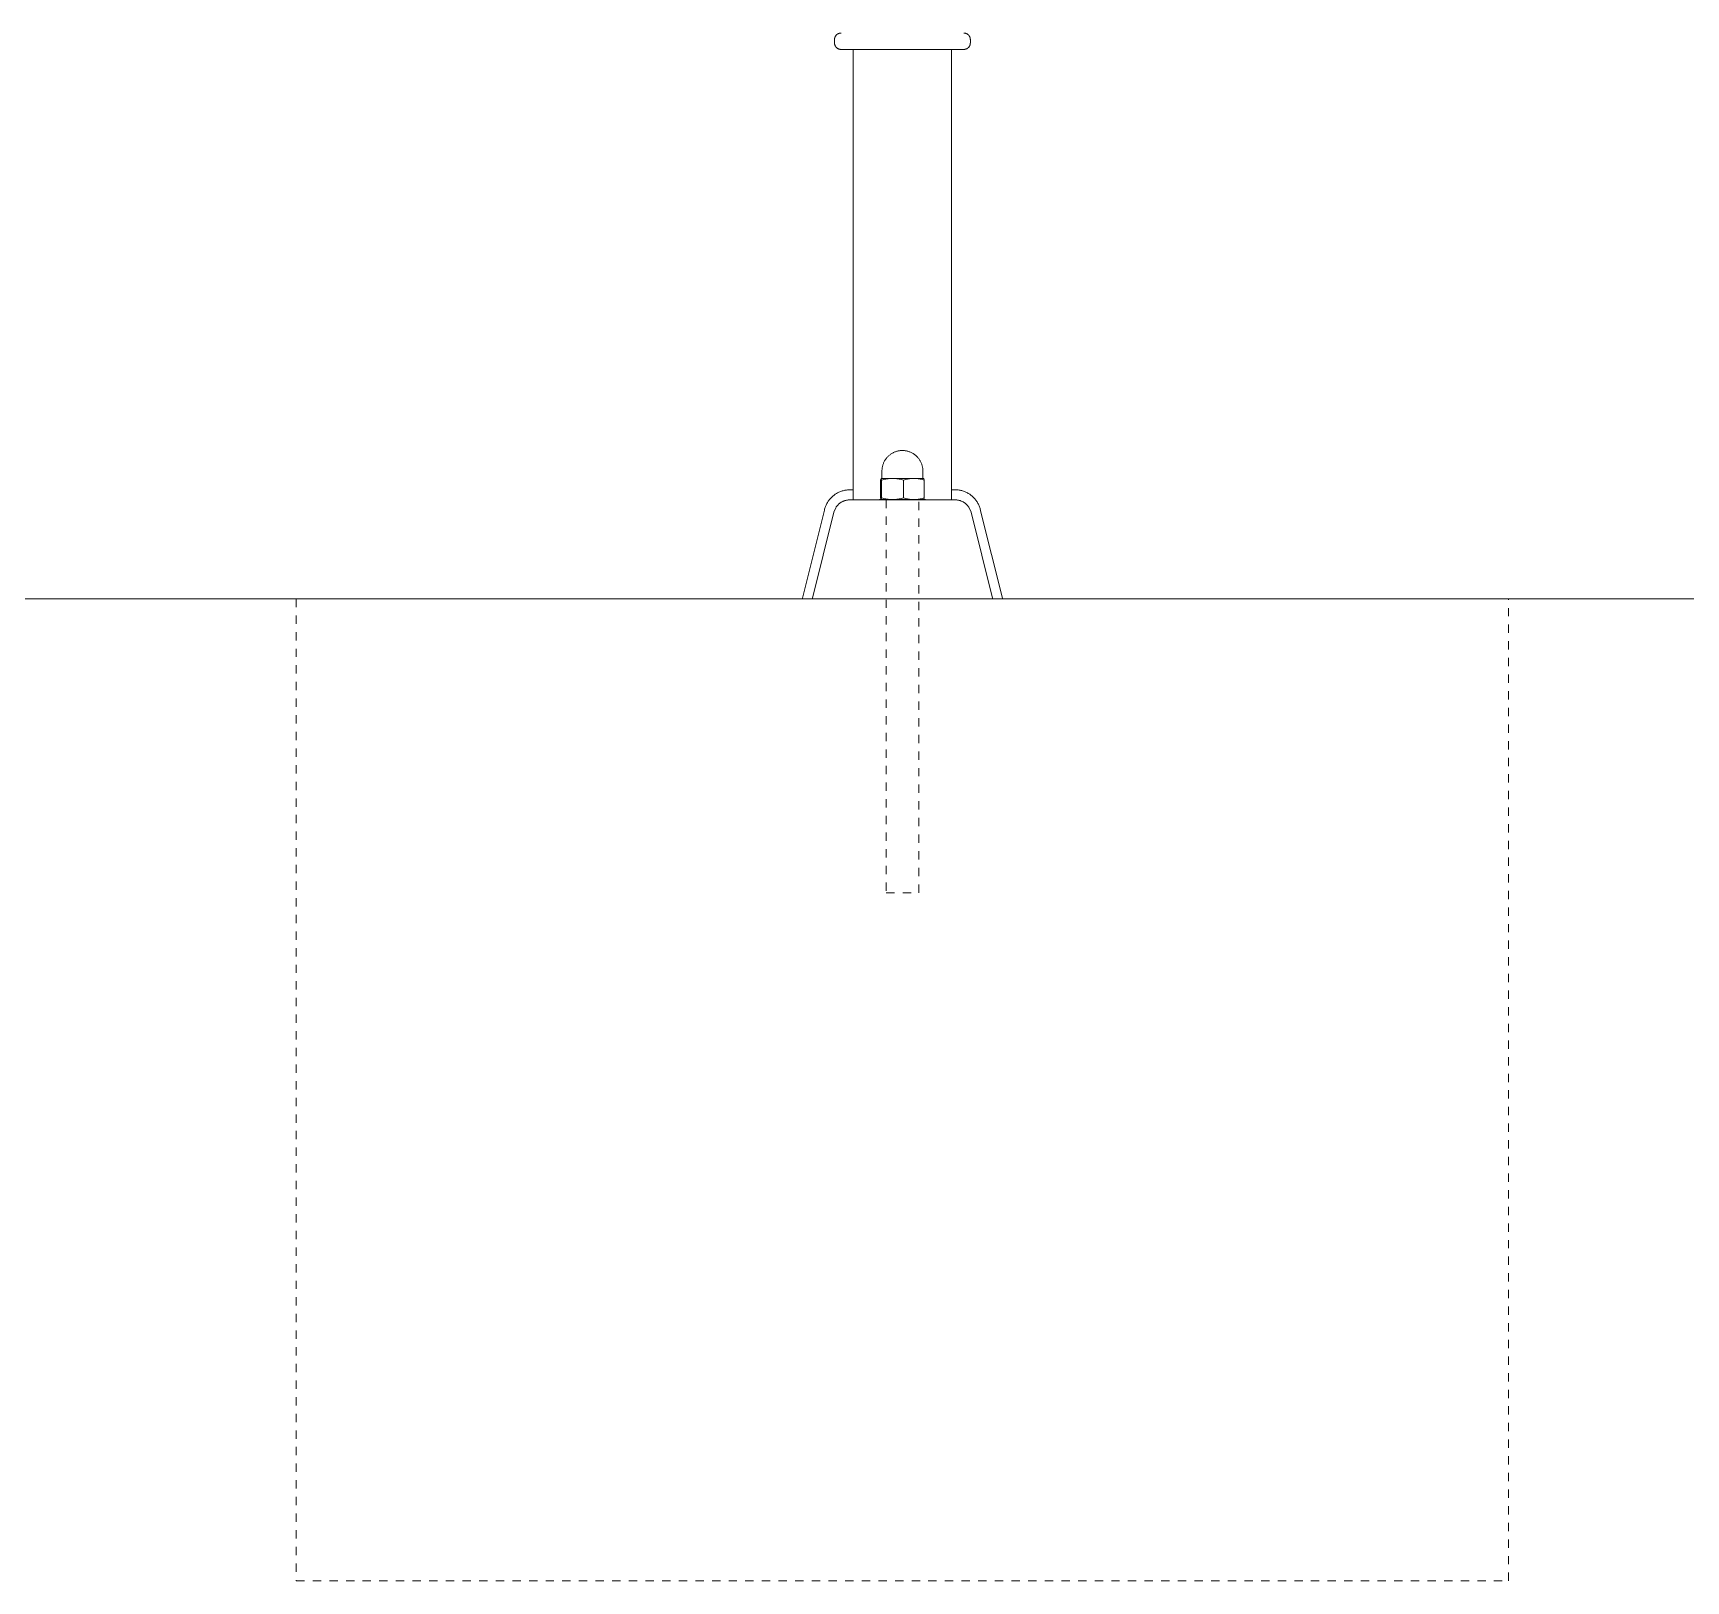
# Model space of a CAD drawing. Header units: inches. Extents: x -4 to 147, y -1 to 99.
# Drawn here: x 56 to 75.87, y 64.84 to 83.45 of the extents above; entities that cross this region are included whole.
import ezdxf

# ---------------------------------------------------------------- set-up
doc = ezdxf.new("R2010")
doc.units = ezdxf.units.IN
doc.linetypes.add('HIDDEN', pattern=[1.905, 1.27, -0.635])
doc.layers.add('ZANO_R', color=7, linetype='Continuous', lineweight=0)
doc.layers.add('ZANO_R_przerywana', color=250, linetype='HIDDEN', lineweight=0)

msp = doc.modelspace()

# ---------------------------------------------------------------- linework, layer by layer
at = {"layer": 'ZANO_R'}
for p, q in [((65.63877, 83.37238), (65.63882, 83.37506)), ((65.63877, 83.33301), (65.63877, 83.37238)), ((65.63882, 83.33032), (65.63877, 83.33301)), ((65.63882, 83.37506), (65.63896, 83.37775)), ((65.63896, 83.32763), (65.63882, 83.33032)), ((65.63896, 83.37775), (65.63919, 83.38043)), ((65.63919, 83.32495), (65.63896, 83.32763)), ((65.63919, 83.38043), (65.63951, 83.3831)), ((65.63951, 83.32228), (65.63919, 83.32495)), ((65.63951, 83.3831), (65.63992, 83.38575)), ((65.63992, 83.31963), (65.63951, 83.32228)), ((65.63992, 83.38575), (65.64042, 83.3884)), ((65.64042, 83.31699), (65.63992, 83.31963)), ((65.64042, 83.3884), (65.64101, 83.39102)), ((65.64101, 83.31436), (65.64042, 83.31699)), ((65.64101, 83.39102), (65.64169, 83.39362)), ((65.64169, 83.31176), (65.64101, 83.31436)), ((65.64169, 83.39362), (65.64246, 83.3962)), ((65.64246, 83.30919), (65.64169, 83.31176)), ((65.64246, 83.3962), (65.64332, 83.39874)), ((65.64332, 83.30664), (65.64246, 83.30919)), ((65.64332, 83.39874), (65.64426, 83.40126)), ((65.64426, 83.30412), (65.64332, 83.30664)), ((65.64426, 83.40126), (65.64529, 83.40375)), ((65.64529, 83.30164), (65.64426, 83.30412)), ((65.64529, 83.40375), (65.6464, 83.40619)), ((65.6464, 83.29919), (65.64529, 83.30164)), ((65.6464, 83.40619), (65.6476, 83.4086)), ((65.6476, 83.29678), (65.6464, 83.29919)), ((65.6476, 83.4086), (65.64888, 83.41097)), ((65.64888, 83.29441), (65.6476, 83.29678)), ((65.64888, 83.41097), (65.65024, 83.41329)), ((65.65024, 83.29209), (65.64888, 83.29441)), ((65.65024, 83.41329), (65.65167, 83.41556)), ((65.65167, 83.28982), (65.65024, 83.29209)), ((65.65167, 83.41556), (65.65318, 83.41778)), ((65.65318, 83.2876), (65.65167, 83.28982)), ((65.65318, 83.41778), (65.65477, 83.41995)), ((65.65477, 83.28543), (65.65318, 83.2876)), ((65.65477, 83.41995), (65.65643, 83.42207)), ((65.65643, 83.28331), (65.65477, 83.28543)), ((65.65643, 83.42207), (65.65817, 83.42412)), ((65.65817, 83.28126), (65.65643, 83.28331)), ((65.65817, 83.42412), (65.65997, 83.42612)), ((65.65997, 83.27926), (65.65817, 83.28126)), ((65.65997, 83.42612), (65.66183, 83.42805)), ((65.66183, 83.27733), (65.65997, 83.27926)), ((65.66183, 83.42805), (65.66377, 83.42992)), ((65.66377, 83.27546), (65.66183, 83.27733)), ((65.66377, 83.42992), (65.66576, 83.43172)), ((65.66576, 83.27366), (65.66377, 83.27546)), ((65.66576, 83.43172), (65.66782, 83.43346)), ((65.66782, 83.27193), (65.66576, 83.27366)), ((65.66782, 83.43346), (65.66993, 83.43512)), ((65.66993, 83.27027), (65.66782, 83.27193)), ((65.66993, 83.43512), (65.6721, 83.4367)), ((65.6721, 83.26868), (65.66993, 83.27027)), ((65.6721, 83.4367), (65.67433, 83.43822)), ((65.67433, 83.26716), (65.6721, 83.26868)), ((65.67433, 83.43822), (65.6766, 83.43965)), ((65.6766, 83.26573), (65.67433, 83.26716)), ((65.6766, 83.43965), (65.67892, 83.44101)), ((65.67892, 83.26437), (65.6766, 83.26573)), ((65.67892, 83.44101), (65.68129, 83.44229)), ((65.68129, 83.26309), (65.67892, 83.26437)), ((65.68129, 83.44229), (65.68369, 83.44348)), ((65.68369, 83.2619), (65.68129, 83.26309)), ((65.68369, 83.44348), (65.68614, 83.4446)), ((65.68614, 83.26078), (65.68369, 83.2619)), ((65.68614, 83.4446), (65.68863, 83.44563)), ((65.68863, 83.25976), (65.68614, 83.26078)), ((65.68863, 83.44563), (65.69114, 83.44657)), ((65.69114, 83.25881), (65.68863, 83.25976)), ((65.69114, 83.44657), (65.69369, 83.44743)), ((65.69369, 83.25796), (65.69114, 83.25881)), ((65.69369, 83.44743), (65.69627, 83.4482)), ((65.69627, 83.25719), (65.69369, 83.25796)), ((65.69627, 83.4482), (65.69887, 83.44888)), ((65.69887, 83.2565), (65.69627, 83.25719)), ((65.69887, 83.44888), (65.70149, 83.44947)), ((65.70149, 83.25591), (65.69887, 83.2565)), ((65.70149, 83.44947), (65.70413, 83.44997)), ((65.70413, 83.25541), (65.70149, 83.25591)), ((65.70413, 83.44997), (65.70679, 83.45038)), ((65.70679, 83.255), (65.70413, 83.25541)), ((65.70679, 83.45038), (65.70946, 83.4507)), ((65.70946, 83.25468), (65.70679, 83.255)), ((65.70946, 83.4507), (65.71214, 83.45093)), ((65.71214, 83.25445), (65.70946, 83.25468)), ((65.71214, 83.45093), (65.71482, 83.45107)), ((65.71482, 83.25431), (65.71214, 83.25445)), ((65.71482, 83.45107), (65.71751, 83.45112)), ((65.71751, 83.25427), (65.71482, 83.25431)), ((65.71754, 83.25427), (65.71761, 83.25427)), ((65.71761, 83.25427), (67.19304, 83.25427)), ((65.86474, 83.25427), (65.86474, 77.83723)), ((67.04584, 83.25427), (67.04584, 77.83723)), ((67.19575, 83.45107), (67.19306, 83.45112)), ((67.19306, 83.25427), (67.19575, 83.25431)), ((67.19844, 83.45093), (67.19575, 83.45107)), ((67.19575, 83.25431), (67.19844, 83.25445)), ((67.20111, 83.4507), (67.19844, 83.45093)), ((67.19844, 83.25445), (67.20111, 83.25468)), ((67.20378, 83.45038), (67.20111, 83.4507)), ((67.20111, 83.25468), (67.20378, 83.255)), ((67.20644, 83.44997), (67.20378, 83.45038)), ((67.20378, 83.255), (67.20644, 83.25541)), ((67.20908, 83.44947), (67.20644, 83.44997)), ((67.20644, 83.25541), (67.20908, 83.25591)), ((67.2117, 83.44888), (67.20908, 83.44947)), ((67.20908, 83.25591), (67.2117, 83.2565)), ((67.21431, 83.4482), (67.2117, 83.44888)), ((67.2117, 83.2565), (67.21431, 83.25719)), ((67.21688, 83.44743), (67.21431, 83.4482)), ((67.21431, 83.25719), (67.21688, 83.25796)), ((67.21943, 83.44657), (67.21688, 83.44743)), ((67.21688, 83.25796), (67.21943, 83.25881)), ((67.22195, 83.44563), (67.21943, 83.44657)), ((67.21943, 83.25881), (67.22195, 83.25976)), ((67.22443, 83.4446), (67.22195, 83.44563)), ((67.22195, 83.25976), (67.22443, 83.26078)), ((67.22688, 83.44348), (67.22443, 83.4446)), ((67.22443, 83.26078), (67.22688, 83.2619)), ((67.22929, 83.44229), (67.22688, 83.44348)), ((67.22688, 83.2619), (67.22929, 83.26309)), ((67.23165, 83.44101), (67.22929, 83.44229)), ((67.22929, 83.26309), (67.23165, 83.26437)), ((67.23397, 83.43965), (67.23165, 83.44101)), ((67.23165, 83.26437), (67.23397, 83.26573)), ((67.23625, 83.43822), (67.23397, 83.43965)), ((67.23397, 83.26573), (67.23625, 83.26716)), ((67.23847, 83.4367), (67.23625, 83.43822)), ((67.23625, 83.26716), (67.23847, 83.26868)), ((67.24064, 83.43512), (67.23847, 83.4367)), ((67.23847, 83.26868), (67.24064, 83.27027)), ((67.24275, 83.43346), (67.24064, 83.43512)), ((67.24064, 83.27027), (67.24275, 83.27193)), ((67.24481, 83.43172), (67.24275, 83.43346)), ((67.24275, 83.27193), (67.24481, 83.27366)), ((67.24681, 83.42992), (67.24481, 83.43172)), ((67.24481, 83.27366), (67.24681, 83.27546)), ((67.24874, 83.42805), (67.24681, 83.42992)), ((67.24681, 83.27546), (67.24874, 83.27733)), ((67.25061, 83.42612), (67.24874, 83.42805)), ((67.24874, 83.27733), (67.25061, 83.27926)), ((67.25241, 83.42412), (67.25061, 83.42612)), ((67.25061, 83.27926), (67.25241, 83.28126)), ((67.25414, 83.42207), (67.25241, 83.42412)), ((67.25241, 83.28126), (67.25414, 83.28331)), ((67.2558, 83.41995), (67.25414, 83.42207)), ((67.25414, 83.28331), (67.2558, 83.28543)), ((67.25739, 83.41778), (67.2558, 83.41995)), ((67.2558, 83.28543), (67.25739, 83.2876)), ((67.2589, 83.41556), (67.25739, 83.41778)), ((67.25739, 83.2876), (67.2589, 83.28982)), ((67.26034, 83.41329), (67.2589, 83.41556)), ((67.2589, 83.28982), (67.26034, 83.29209)), ((67.2617, 83.41097), (67.26034, 83.41329)), ((67.26034, 83.29209), (67.2617, 83.29441)), ((67.26297, 83.4086), (67.2617, 83.41097)), ((67.2617, 83.29441), (67.26297, 83.29678)), ((67.26417, 83.40619), (67.26297, 83.4086)), ((67.26297, 83.29678), (67.26417, 83.29919)), ((67.26528, 83.40375), (67.26417, 83.40619)), ((67.26417, 83.29919), (67.26528, 83.30164)), ((67.26631, 83.40126), (67.26528, 83.40375)), ((67.26528, 83.30164), (67.26631, 83.30412)), ((67.26726, 83.39874), (67.26631, 83.40126)), ((67.26631, 83.30412), (67.26726, 83.30664)), ((67.26811, 83.3962), (67.26726, 83.39874)), ((67.26726, 83.30664), (67.26811, 83.30919)), ((67.26888, 83.39362), (67.26811, 83.3962)), ((67.26811, 83.30919), (67.26888, 83.31176)), ((67.26956, 83.39102), (67.26888, 83.39362)), ((67.26888, 83.31176), (67.26956, 83.31436)), ((67.27015, 83.3884), (67.26956, 83.39102)), ((67.26956, 83.31436), (67.27015, 83.31699)), ((67.27066, 83.38575), (67.27015, 83.3884)), ((67.27015, 83.31699), (67.27066, 83.31963)), ((67.27107, 83.3831), (67.27066, 83.38575)), ((67.27066, 83.31963), (67.27107, 83.32228)), ((67.27139, 83.38043), (67.27107, 83.3831)), ((67.27107, 83.32228), (67.27139, 83.32495)), ((67.27162, 83.37775), (67.27139, 83.38043)), ((67.27139, 83.32495), (67.27162, 83.32763)), ((67.27176, 83.37506), (67.27162, 83.37775)), ((67.27162, 83.32763), (67.27176, 83.33032)), ((67.2718, 83.37238), (67.27176, 83.37506)), ((67.27176, 83.33032), (67.2718, 83.33301)), ((67.2718, 83.33301), (67.2718, 83.37238)), ((66.23307, 78.29023), (66.2296, 78.28258)), ((66.23681, 78.29776), (66.23307, 78.29023)), ((66.2408, 78.30515), (66.23681, 78.29776)), ((66.24505, 78.3124), (66.2408, 78.30515)), ((66.24953, 78.31951), (66.24505, 78.3124)), ((66.25426, 78.32645), (66.24953, 78.31951)), ((66.25922, 78.33323), (66.25426, 78.32645)), ((66.26441, 78.33984), (66.25922, 78.33323)), ((66.26983, 78.34627), (66.26441, 78.33984)), ((66.27546, 78.3525), (66.26983, 78.34627)), ((66.28129, 78.35855), (66.27546, 78.3525)), ((66.28734, 78.36438), (66.28129, 78.35855)), ((66.29357, 78.37001), (66.28734, 78.36438)), ((66.3, 78.37543), (66.29357, 78.37001)), ((66.30661, 78.38062), (66.3, 78.37543)), ((66.31339, 78.38558), (66.30661, 78.38062)), ((66.32033, 78.39031), (66.31339, 78.38558)), ((66.32744, 78.39479), (66.32033, 78.39031)), ((66.33469, 78.39904), (66.32744, 78.39479)), ((66.34208, 78.40303), (66.33469, 78.39904)), ((66.34961, 78.40677), (66.34208, 78.40303)), ((66.35726, 78.41024), (66.34961, 78.40677)), ((66.36502, 78.41346), (66.35726, 78.41024)), ((66.37289, 78.41641), (66.36502, 78.41346)), ((66.38085, 78.41909), (66.37289, 78.41641)), ((66.3889, 78.42149), (66.38085, 78.41909)), ((66.39703, 78.42362), (66.3889, 78.42149)), ((66.40522, 78.42547), (66.39703, 78.42362)), ((66.41348, 78.42704), (66.40522, 78.42547)), ((66.42178, 78.42832), (66.41348, 78.42704)), ((66.43012, 78.42933), (66.42178, 78.42832)), ((66.4385, 78.43004), (66.43012, 78.42933)), ((66.44689, 78.43047), (66.4385, 78.43004)), ((66.45529, 78.43062), (66.44689, 78.43047)), ((66.46369, 78.43047), (66.45529, 78.43062)), ((66.47208, 78.43004), (66.46369, 78.43047)), ((66.48045, 78.42933), (66.47208, 78.43004)), ((66.48879, 78.42832), (66.48045, 78.42933)), ((66.4971, 78.42704), (66.48879, 78.42832)), ((66.50535, 78.42547), (66.4971, 78.42704)), ((66.51355, 78.42362), (66.50535, 78.42547)), ((66.52167, 78.42149), (66.51355, 78.42362)), ((66.52972, 78.41909), (66.52167, 78.42149)), ((66.53769, 78.41641), (66.52972, 78.41909)), ((66.54556, 78.41346), (66.53769, 78.41641)), ((66.55332, 78.41024), (66.54556, 78.41346)), ((66.56097, 78.40677), (66.55332, 78.41024)), ((66.56849, 78.40303), (66.56097, 78.40677)), ((66.57588, 78.39904), (66.56849, 78.40303)), ((66.58314, 78.39479), (66.57588, 78.39904)), ((66.59024, 78.39031), (66.58314, 78.39479)), ((66.59719, 78.38558), (66.59024, 78.39031)), ((66.60397, 78.38062), (66.59719, 78.38558)), ((66.61057, 78.37543), (66.60397, 78.38062)), ((66.617, 78.37001), (66.61057, 78.37543)), ((66.62324, 78.36438), (66.617, 78.37001)), ((66.62928, 78.35855), (66.62324, 78.36438)), ((66.63512, 78.3525), (66.62928, 78.35855)), ((66.64075, 78.34627), (66.63512, 78.3525)), ((66.64616, 78.33984), (66.64075, 78.34627)), ((66.65135, 78.33323), (66.64616, 78.33984)), ((66.65631, 78.32645), (66.65135, 78.33323)), ((66.66104, 78.31951), (66.65631, 78.32645)), ((66.66553, 78.3124), (66.66104, 78.31951)), ((66.66977, 78.30515), (66.66553, 78.3124)), ((66.67376, 78.29776), (66.66977, 78.30515)), ((66.6775, 78.29023), (66.67376, 78.29776)), ((66.68098, 78.28258), (66.6775, 78.29023)), ((66.19369, 78.07311), (66.19959, 78.09597)), ((66.19959, 78.09597), (66.20548, 78.07311)), ((66.33124, 78.09597), (66.19977, 78.09597)), ((66.20534, 78.09605), (66.20518, 78.09602)), ((66.2055, 78.09608), (66.20534, 78.09605)), ((66.20566, 78.09612), (66.2055, 78.09608)), ((66.20582, 78.09616), (66.20566, 78.09612)), ((66.20598, 78.09621), (66.20582, 78.09616)), ((66.20613, 78.09626), (66.20598, 78.09621)), ((66.20629, 78.09632), (66.20613, 78.09626)), ((66.20644, 78.09639), (66.20629, 78.09632)), ((66.20659, 78.09646), (66.20644, 78.09639)), ((66.20673, 78.09653), (66.20659, 78.09646)), ((66.20688, 78.09661), (66.20673, 78.09653)), ((66.20702, 78.0967), (66.20688, 78.09661)), ((66.20716, 78.09679), (66.20702, 78.0967)), ((66.20729, 78.09688), (66.20716, 78.09679)), ((66.20742, 78.09698), (66.20729, 78.09688)), ((66.20755, 78.09708), (66.20742, 78.09698)), ((66.20767, 78.09719), (66.20755, 78.09708)), ((66.20779, 78.09731), (66.20767, 78.09719)), ((66.20791, 78.09742), (66.20779, 78.09731)), ((66.20802, 78.09754), (66.20791, 78.09742)), ((66.20813, 78.09767), (66.20802, 78.09754)), ((66.20823, 78.09779), (66.20813, 78.09767)), ((66.20833, 78.09793), (66.20823, 78.09779)), ((66.20842, 78.09806), (66.20833, 78.09793)), ((66.20851, 78.0982), (66.20842, 78.09806)), ((66.2086, 78.09834), (66.20851, 78.0982)), ((66.20868, 78.09848), (66.2086, 78.09834)), ((66.20875, 78.09863), (66.20868, 78.09848)), ((66.20882, 78.09878), (66.20875, 78.09863)), ((66.20888, 78.09893), (66.20882, 78.09878)), ((66.20894, 78.09908), (66.20888, 78.09893)), ((66.20899, 78.09924), (66.20894, 78.09908)), ((66.20904, 78.0994), (66.20899, 78.09924)), ((66.20909, 78.09956), (66.20904, 78.0994)), ((66.20912, 78.09972), (66.20909, 78.09956)), ((66.20915, 78.09988), (66.20912, 78.09972)), ((66.20918, 78.10004), (66.20915, 78.09988)), ((66.2092, 78.1002), (66.20918, 78.10004)), ((66.20921, 78.10037), (66.2092, 78.1002)), ((66.20922, 78.10053), (66.20921, 78.10037)), ((66.20937, 78.19295), (66.20922, 78.18455)), ((66.20922, 78.18455), (66.20922, 78.10069)), ((66.20922, 78.10069), (66.20922, 78.10053)), ((66.2098, 78.20134), (66.20937, 78.19295)), ((66.21051, 78.20972), (66.2098, 78.20134)), ((66.21152, 78.21806), (66.21051, 78.20972)), ((66.2128, 78.22636), (66.21152, 78.21806)), ((66.21437, 78.23462), (66.2128, 78.22636)), ((66.21622, 78.24281), (66.21437, 78.23462)), ((66.21835, 78.25094), (66.21622, 78.24281)), ((66.22075, 78.25899), (66.21835, 78.25094)), ((66.22343, 78.26695), (66.22075, 78.25899)), ((66.22638, 78.27482), (66.22343, 78.26695)), ((66.2296, 78.28258), (66.22638, 78.27482)), ((66.25687, 78.08727), (66.26997, 78.08977)), ((66.26997, 78.08977), (66.28314, 78.09186)), ((66.28314, 78.09186), (66.29637, 78.09352)), ((66.29637, 78.09352), (66.30965, 78.09476)), ((66.30965, 78.09476), (66.32296, 78.09558)), ((66.32296, 78.09558), (66.33628, 78.09597)), ((66.33628, 78.09597), (66.34961, 78.09558)), ((66.5875, 78.09597), (66.34091, 78.09597)), ((66.34961, 78.09558), (66.36292, 78.09476)), ((66.36292, 78.09476), (66.3762, 78.09352)), ((66.3762, 78.09352), (66.38943, 78.09186)), ((66.38943, 78.09186), (66.4026, 78.08977)), ((66.4026, 78.08977), (66.4157, 78.08727)), ((66.51607, 78.08725), (66.52858, 78.08976)), ((66.52858, 78.08976), (66.54116, 78.09185)), ((66.54116, 78.09185), (66.55381, 78.09351)), ((66.55381, 78.09351), (66.56651, 78.09476)), ((66.56651, 78.09476), (66.57924, 78.09558)), ((66.57924, 78.09558), (66.59199, 78.09597)), ((66.59199, 78.09597), (66.60474, 78.09557)), ((66.68101, 78.09597), (66.59595, 78.09597)), ((66.60474, 78.09557), (66.61746, 78.09475)), ((66.61746, 78.09475), (66.63016, 78.09351)), ((66.63016, 78.09351), (66.64281, 78.09184)), ((66.64281, 78.09184), (66.65539, 78.08976)), ((66.65539, 78.08976), (66.6679, 78.08725)), ((66.68419, 78.27482), (66.68098, 78.28258)), ((66.70403, 78.09597), (66.68101, 78.09597)), ((66.68714, 78.26695), (66.68419, 78.27482)), ((66.68982, 78.25899), (66.68714, 78.26695)), ((66.69222, 78.25094), (66.68982, 78.25899)), ((66.69435, 78.24281), (66.69222, 78.25094)), ((66.6962, 78.23462), (66.69435, 78.24281)), ((66.69777, 78.22636), (66.6962, 78.23462)), ((66.69906, 78.21806), (66.69777, 78.22636)), ((66.70006, 78.20972), (66.69906, 78.21806)), ((66.70078, 78.20134), (66.70006, 78.20972)), ((66.70121, 78.19295), (66.70078, 78.20134)), ((66.70135, 78.18455), (66.70121, 78.19295)), ((66.70135, 78.10069), (66.70135, 78.18455)), ((66.70135, 78.10053), (66.70135, 78.10069)), ((66.70136, 78.10037), (66.70135, 78.10053)), ((66.70137, 78.10021), (66.70136, 78.10037)), ((66.70139, 78.10005), (66.70137, 78.10021)), ((66.70142, 78.09989), (66.70139, 78.10005)), ((66.70145, 78.09973), (66.70142, 78.09989)), ((66.70148, 78.09957), (66.70145, 78.09973)), ((66.70152, 78.09942), (66.70148, 78.09957)), ((66.70157, 78.09926), (66.70152, 78.09942)), ((66.70162, 78.09911), (66.70157, 78.09926)), ((66.70168, 78.09896), (66.70162, 78.09911)), ((66.70174, 78.09881), (66.70168, 78.09896)), ((66.70181, 78.09866), (66.70174, 78.09881)), ((66.70188, 78.09851), (66.70181, 78.09866)), ((66.70196, 78.09837), (66.70188, 78.09851)), ((66.70204, 78.09823), (66.70196, 78.09837)), ((66.70213, 78.0981), (66.70204, 78.09823)), ((66.70222, 78.09796), (66.70213, 78.0981)), ((66.70231, 78.09783), (66.70222, 78.09796)), ((66.70241, 78.0977), (66.70231, 78.09783)), ((66.70252, 78.09758), (66.70241, 78.0977)), ((66.70263, 78.09746), (66.70252, 78.09758)), ((66.70274, 78.09735), (66.70263, 78.09746)), ((66.70286, 78.09723), (66.70274, 78.09735)), ((66.70298, 78.09713), (66.70286, 78.09723)), ((66.70311, 78.09702), (66.70298, 78.09713)), ((66.70323, 78.09693), (66.70311, 78.09702)), ((66.70337, 78.09683), (66.70323, 78.09693)), ((66.7035, 78.09674), (66.70337, 78.09683)), ((66.70364, 78.09666), (66.7035, 78.09674)), ((66.70378, 78.09658), (66.70364, 78.09666)), ((66.70392, 78.0965), (66.70378, 78.09658)), ((66.70407, 78.09643), (66.70392, 78.0965)), ((66.70956, 78.09597), (66.70403, 78.09597)), ((66.70422, 78.09636), (66.70407, 78.09643)), ((66.70437, 78.0963), (66.70422, 78.09636)), ((66.70452, 78.09625), (66.70437, 78.0963)), ((66.70467, 78.0962), (66.70452, 78.09625)), ((66.70483, 78.09616), (66.70467, 78.0962)), ((66.70499, 78.09612), (66.70483, 78.09616)), ((66.70514, 78.09608), (66.70499, 78.09612)), ((66.7053, 78.09606), (66.70514, 78.09608)), ((66.70546, 78.09603), (66.7053, 78.09606)), ((66.70562, 78.09602), (66.70546, 78.09603)), ((66.70579, 78.09601), (66.70562, 78.09602)), ((66.71085, 78.09597), (66.70956, 78.09597)), ((66.71113, 78.09597), (66.71085, 78.09597)), ((66.71119, 78.09597), (66.71113, 78.09597)), ((66.71118, 78.09597), (66.71119, 78.09597)), ((66.71119, 78.09597), (66.71119, 78.09597)), ((66.71119, 78.09597), (66.71119, 78.09597)), ((66.71136, 78.09587), (66.71119, 78.09597)), ((66.71689, 78.07311), (66.71136, 78.09587)), ((65.62921, 77.89164), (65.62094, 77.88492)), ((65.62094, 77.88492), (65.62921, 77.89164)), ((65.63769, 77.89807), (65.62921, 77.89164)), ((65.62921, 77.89164), (65.63769, 77.89807)), ((65.6464, 77.90421), (65.63769, 77.89807)), ((65.63769, 77.89807), (65.6464, 77.90421)), ((65.65531, 77.91005), (65.6464, 77.90421)), ((65.6464, 77.90421), (65.65531, 77.91005)), ((65.66441, 77.91558), (65.65531, 77.91005)), ((65.65531, 77.91005), (65.66441, 77.91558)), ((65.67369, 77.92079), (65.66441, 77.91558)), ((65.66441, 77.91558), (65.67369, 77.92079)), ((65.68315, 77.92569), (65.67369, 77.92079)), ((65.67369, 77.92079), (65.68315, 77.92569)), ((65.69277, 77.93025), (65.68315, 77.92569)), ((65.68315, 77.92569), (65.69277, 77.93025)), ((65.70255, 77.93449), (65.69277, 77.93025)), ((65.69277, 77.93025), (65.70254, 77.93449)), ((65.70254, 77.93449), (65.71245, 77.93839)), ((65.71246, 77.93839), (65.70255, 77.93449)), ((65.71245, 77.93839), (65.72249, 77.94195)), ((65.72249, 77.94195), (65.71246, 77.93839)), ((65.73265, 77.94516), (65.72249, 77.94195)), ((65.72249, 77.94195), (65.73265, 77.94516)), ((65.7429, 77.94803), (65.73265, 77.94516)), ((65.73265, 77.94516), (65.7429, 77.94803)), ((65.75325, 77.95054), (65.7429, 77.94803)), ((65.7429, 77.94803), (65.75325, 77.95054)), ((65.76368, 77.9527), (65.75325, 77.95054)), ((65.75325, 77.95054), (65.76368, 77.9527)), ((65.77418, 77.9545), (65.76368, 77.9527)), ((65.76368, 77.9527), (65.77418, 77.9545)), ((65.78473, 77.95594), (65.77418, 77.9545)), ((65.77418, 77.9545), (65.78473, 77.95594)), ((65.79533, 77.95702), (65.78473, 77.95594)), ((65.78473, 77.95594), (65.79533, 77.95702)), ((65.80595, 77.95773), (65.79533, 77.95702)), ((65.79533, 77.95702), (65.80595, 77.95773)), ((65.8166, 77.95808), (65.80595, 77.95773)), ((65.80595, 77.95773), (65.8166, 77.95808)), ((65.8166, 77.95808), (65.86474, 77.95808)), ((66.19369, 77.86292), (66.19369, 78.07311)), ((66.20548, 78.07311), (66.21816, 78.07727)), ((66.20548, 77.86292), (66.20548, 78.07311)), ((66.21816, 78.07727), (66.23095, 78.08101)), ((66.23095, 78.08101), (66.24386, 78.08435)), ((66.24386, 78.08435), (66.25687, 78.08727)), ((66.4157, 78.08727), (66.42871, 78.08435)), ((66.42871, 78.08435), (66.44162, 78.08101)), ((66.44162, 78.08101), (66.45441, 78.07727)), ((66.45441, 78.07727), (66.46708, 78.07311)), ((66.46708, 78.07311), (66.47915, 78.07726)), ((66.46708, 77.86292), (66.46708, 78.07311)), ((66.47915, 78.07726), (66.49134, 78.081)), ((66.49134, 78.081), (66.50366, 78.08433)), ((66.50366, 78.08433), (66.51607, 78.08725)), ((66.6679, 78.08725), (66.68031, 78.08433)), ((66.68031, 78.08433), (66.69263, 78.081)), ((66.69263, 78.081), (66.70482, 78.07726)), ((66.70482, 78.07726), (66.71689, 78.07311)), ((66.71689, 77.86292), (66.71689, 78.07311)), ((67.10615, 77.95808), (67.04584, 77.95808)), ((67.11675, 77.95732), (67.10615, 77.95808)), ((67.11675, 77.95732), (67.10615, 77.95808)), ((67.12733, 77.95619), (67.11675, 77.95732)), ((67.12733, 77.95619), (67.11675, 77.95732)), ((67.13785, 77.95471), (67.12733, 77.95619)), ((67.13785, 77.95471), (67.12733, 77.95619)), ((67.14833, 77.95287), (67.13785, 77.95471)), ((67.14833, 77.95287), (67.13785, 77.95471)), ((67.15873, 77.95067), (67.14833, 77.95287)), ((67.15873, 77.95067), (67.14833, 77.95287)), ((67.16905, 77.94812), (67.15873, 77.95067)), ((67.16905, 77.94812), (67.15873, 77.95067)), ((67.17928, 77.94521), (67.16905, 77.94812)), ((67.17928, 77.94521), (67.16905, 77.94812)), ((67.1894, 77.94196), (67.17928, 77.94521)), ((67.1894, 77.94196), (67.17928, 77.94521)), ((67.19941, 77.93837), (67.1894, 77.94196)), ((67.19941, 77.93837), (67.1894, 77.94196)), ((67.20929, 77.93444), (67.19941, 77.93837)), ((67.20929, 77.93444), (67.19941, 77.93837)), ((67.21902, 77.93018), (67.20929, 77.93444)), ((67.21903, 77.93018), (67.20929, 77.93444)), ((67.22861, 77.92558), (67.21902, 77.93018)), ((67.22861, 77.92558), (67.21903, 77.93018)), ((67.23804, 77.92066), (67.22861, 77.92558)), ((67.23804, 77.92066), (67.22861, 77.92558)), ((67.24729, 77.91543), (67.23804, 77.92066)), ((67.24729, 77.91542), (67.23804, 77.92066)), ((67.25636, 77.90988), (67.24729, 77.91543)), ((67.25636, 77.90987), (67.24729, 77.91542)), ((67.26523, 77.90402), (67.25636, 77.90988)), ((67.26524, 77.90402), (67.25636, 77.90987)), ((67.2739, 77.89787), (67.26523, 77.90402)), ((67.27391, 77.89786), (67.26524, 77.90402)), ((67.28236, 77.89142), (67.2739, 77.89787)), ((67.28236, 77.89142), (67.27391, 77.89786)), ((67.29059, 77.88469), (67.28236, 77.89142)), ((67.29059, 77.88469), (67.28236, 77.89142)), ((65.25243, 76.65412), (65.51766, 77.71503)), ((65.52018, 77.72538), (65.51766, 77.71503)), ((65.51766, 77.71503), (65.52017, 77.72538)), ((65.52017, 77.72538), (65.52304, 77.73563)), ((65.52304, 77.73564), (65.52018, 77.72538)), ((65.52626, 77.74579), (65.52304, 77.73564)), ((65.52304, 77.73563), (65.52626, 77.74579)), ((65.52982, 77.75582), (65.52626, 77.74579)), ((65.52626, 77.74579), (65.52982, 77.75582)), ((65.53373, 77.76573), (65.52982, 77.75582)), ((65.52982, 77.75582), (65.53373, 77.76573)), ((65.53797, 77.7755), (65.53373, 77.76573)), ((65.53373, 77.76573), (65.53797, 77.7755)), ((65.54254, 77.78512), (65.53797, 77.7755)), ((65.53797, 77.7755), (65.54254, 77.78512)), ((65.54744, 77.79458), (65.54254, 77.78512)), ((65.54254, 77.78512), (65.54744, 77.79458)), ((65.55266, 77.80386), (65.54744, 77.79458)), ((65.54744, 77.79458), (65.55265, 77.80386)), ((65.55265, 77.80386), (65.55819, 77.81296)), ((65.55819, 77.81296), (65.55266, 77.80386)), ((65.56403, 77.82187), (65.55819, 77.81296)), ((65.55819, 77.81296), (65.56403, 77.82187)), ((65.57017, 77.83057), (65.56403, 77.82187)), ((65.56403, 77.82187), (65.57017, 77.83057)), ((65.57661, 77.83906), (65.57017, 77.83057)), ((65.57017, 77.83057), (65.5766, 77.83906)), ((65.5766, 77.83906), (65.58333, 77.84732)), ((65.58333, 77.84732), (65.57661, 77.83906)), ((65.59033, 77.85534), (65.58333, 77.84732)), ((65.58333, 77.84732), (65.59033, 77.85534)), ((65.5976, 77.86313), (65.59033, 77.85534)), ((65.59033, 77.85534), (65.5976, 77.86313)), ((65.60513, 77.87066), (65.5976, 77.86313)), ((65.5976, 77.86313), (65.60513, 77.87066)), ((65.61291, 77.87792), (65.60513, 77.87066)), ((65.60513, 77.87066), (65.61291, 77.87792)), ((65.62094, 77.88492), (65.61291, 77.87792)), ((65.61291, 77.87792), (65.62094, 77.88492)), ((65.65338, 77.74264), (65.63061, 77.68812)), ((65.65697, 77.74832), (65.65338, 77.74264)), ((65.66075, 77.75388), (65.65697, 77.74832)), ((65.66472, 77.75931), (65.66075, 77.75388)), ((65.66887, 77.76459), (65.66472, 77.75931)), ((65.6732, 77.76973), (65.66887, 77.76459)), ((65.6777, 77.77473), (65.6732, 77.76973)), ((65.68237, 77.77956), (65.6777, 77.77473)), ((65.68721, 77.78423), (65.68237, 77.77956)), ((65.6922, 77.78874), (65.68721, 77.78423)), ((65.69734, 77.79307), (65.6922, 77.78874)), ((65.70262, 77.79722), (65.69734, 77.79307)), ((65.70805, 77.80119), (65.70262, 77.79722)), ((65.71361, 77.80498), (65.70805, 77.80119)), ((65.71929, 77.80857), (65.71361, 77.80498)), ((65.72509, 77.81196), (65.71929, 77.80857)), ((65.73101, 77.81516), (65.72509, 77.81196)), ((65.73703, 77.81815), (65.73101, 77.81516)), ((65.74315, 77.82093), (65.73703, 77.81815)), ((65.74936, 77.8235), (65.74315, 77.82093)), ((65.75565, 77.82586), (65.74936, 77.8235)), ((65.76202, 77.82801), (65.75565, 77.82586)), ((65.76847, 77.82993), (65.76202, 77.82801)), ((65.77497, 77.83163), (65.76847, 77.82993)), ((65.78153, 77.83311), (65.77497, 77.83163)), ((65.78813, 77.83437), (65.78153, 77.83311)), ((65.79477, 77.8354), (65.78813, 77.83437)), ((65.80145, 77.8362), (65.79477, 77.8354)), ((65.80815, 77.83677), (65.80145, 77.8362)), ((65.81486, 77.83712), (65.80815, 77.83677)), ((65.82158, 77.83723), (65.81486, 77.83712)), ((67.08899, 77.83723), (65.82158, 77.83723)), ((66.1994, 77.84007), (66.1797, 77.84007)), ((66.19959, 77.84007), (66.19369, 77.86292)), ((66.20548, 77.86292), (66.19959, 77.84007)), ((66.33212, 77.84007), (66.19977, 77.84007)), ((66.21816, 77.85877), (66.20548, 77.86292)), ((66.23095, 77.85502), (66.21816, 77.85877)), ((66.24386, 77.85169), (66.23095, 77.85502)), ((66.25687, 77.84877), (66.24386, 77.85169)), ((66.26997, 77.84626), (66.25687, 77.84877)), ((66.28314, 77.84418), (66.26997, 77.84626)), ((66.29637, 77.84251), (66.28314, 77.84418)), ((66.30965, 77.84127), (66.29637, 77.84251)), ((66.32296, 77.84046), (66.30965, 77.84127)), ((66.33628, 77.84007), (66.32296, 77.84046)), ((66.34961, 77.84046), (66.33628, 77.84007)), ((66.58698, 77.84007), (66.34046, 77.84007)), ((66.36292, 77.84127), (66.34961, 77.84046)), ((66.3762, 77.84251), (66.36292, 77.84127)), ((66.38943, 77.84418), (66.3762, 77.84251)), ((66.4026, 77.84626), (66.38943, 77.84418)), ((66.4157, 77.84877), (66.4026, 77.84626)), ((66.42871, 77.85169), (66.4157, 77.84877)), ((66.44162, 77.85502), (66.42871, 77.85169)), ((66.45441, 77.85877), (66.44162, 77.85502)), ((66.46708, 77.86292), (66.45441, 77.85877)), ((66.47915, 77.85878), (66.46708, 77.86292)), ((66.49134, 77.85503), (66.47915, 77.85878)), ((66.50366, 77.8517), (66.49134, 77.85503)), ((66.51607, 77.84878), (66.50366, 77.8517)), ((66.52858, 77.84628), (66.51607, 77.84878)), ((66.54116, 77.84419), (66.52858, 77.84628)), ((66.55381, 77.84252), (66.54116, 77.84419)), ((66.56651, 77.84128), (66.55381, 77.84252)), ((66.57924, 77.84046), (66.56651, 77.84128)), ((66.59199, 77.84007), (66.57924, 77.84046)), ((66.60474, 77.84046), (66.59199, 77.84007)), ((66.68128, 77.84007), (66.59683, 77.84007)), ((66.61746, 77.84128), (66.60474, 77.84046)), ((66.63016, 77.84253), (66.61746, 77.84128)), ((66.64281, 77.84419), (66.63016, 77.84253)), ((66.65539, 77.84628), (66.64281, 77.84419)), ((66.6679, 77.84878), (66.65539, 77.84628)), ((66.68031, 77.8517), (66.6679, 77.84878)), ((66.69263, 77.85504), (66.68031, 77.8517)), ((66.70409, 77.84007), (66.68128, 77.84007)), ((66.70482, 77.85878), (66.69263, 77.85504)), ((66.70958, 77.84007), (66.70409, 77.84007)), ((66.71689, 77.86292), (66.70482, 77.85878)), ((66.71085, 77.84007), (66.70958, 77.84007)), ((66.71113, 77.84007), (66.71085, 77.84007)), ((66.71118, 77.84007), (66.71113, 77.84007)), ((66.73088, 77.84007), (66.71118, 77.84007)), ((66.71118, 77.84007), (66.71119, 77.84007)), ((66.71119, 77.84007), (66.71118, 77.84007)), ((66.71119, 77.84007), (66.7114, 77.84018)), ((66.71119, 77.84007), (66.71119, 77.84007)), ((66.7114, 77.84018), (66.71689, 77.86292)), ((67.09571, 77.83712), (67.08899, 77.83723)), ((67.10243, 77.83677), (67.09571, 77.83712)), ((67.10912, 77.8362), (67.10243, 77.83677)), ((67.1158, 77.8354), (67.10912, 77.8362)), ((67.12244, 77.83437), (67.1158, 77.8354)), ((67.12905, 77.83311), (67.12244, 77.83437)), ((67.1356, 77.83163), (67.12905, 77.83311)), ((67.14211, 77.82993), (67.1356, 77.83163)), ((67.14855, 77.82801), (67.14211, 77.82993)), ((67.15492, 77.82586), (67.14855, 77.82801)), ((67.16122, 77.8235), (67.15492, 77.82586)), ((67.16743, 77.82093), (67.16122, 77.8235)), ((67.17355, 77.81815), (67.16743, 77.82093)), ((67.17957, 77.81516), (67.17355, 77.81815)), ((67.18548, 77.81196), (67.17957, 77.81516)), ((67.19128, 77.80857), (67.18548, 77.81196)), ((67.19697, 77.80498), (67.19128, 77.80857)), ((67.20252, 77.80119), (67.19697, 77.80498)), ((67.20795, 77.79722), (67.20252, 77.80119)), ((67.21324, 77.79307), (67.20795, 77.79722)), ((67.21838, 77.78874), (67.21324, 77.79307)), ((67.22337, 77.78423), (67.21838, 77.78874)), ((67.2282, 77.77956), (67.22337, 77.78423)), ((67.23287, 77.77473), (67.2282, 77.77956)), ((67.23737, 77.76973), (67.23287, 77.77473)), ((67.24171, 77.76459), (67.23737, 77.76973)), ((67.24586, 77.75931), (67.24171, 77.76459)), ((67.24983, 77.75388), (67.24586, 77.75931)), ((67.25361, 77.74832), (67.24983, 77.75388)), ((67.2572, 77.74264), (67.25361, 77.74832)), ((67.27996, 77.68812), (67.2572, 77.74264)), ((67.29858, 77.87768), (67.29059, 77.88469)), ((67.29859, 77.87768), (67.29059, 77.88469)), ((67.30634, 77.87041), (67.29858, 77.87768)), ((67.30634, 77.8704), (67.29859, 77.87768)), ((67.31384, 77.86287), (67.30634, 77.87041)), ((67.31384, 77.86287), (67.30634, 77.8704)), ((67.32108, 77.85508), (67.31384, 77.86287)), ((67.32108, 77.85508), (67.31384, 77.86287)), ((67.32805, 77.84705), (67.32108, 77.85508)), ((67.32805, 77.84705), (67.32108, 77.85508)), ((67.33474, 77.83879), (67.32805, 77.84705)), ((67.33474, 77.83879), (67.32805, 77.84705)), ((67.34114, 77.83031), (67.33474, 77.83879)), ((67.34115, 77.8303), (67.33474, 77.83879)), ((67.34726, 77.82161), (67.34114, 77.83031)), ((67.34726, 77.82161), (67.34115, 77.8303)), ((67.35307, 77.81271), (67.34726, 77.82161)), ((67.35307, 77.8127), (67.34726, 77.82161)), ((67.35858, 77.80361), (67.35307, 77.81271)), ((67.35858, 77.80361), (67.35307, 77.8127)), ((67.36377, 77.79434), (67.35858, 77.80361)), ((67.36378, 77.79433), (67.35858, 77.80361)), ((67.36865, 77.78489), (67.36377, 77.79434)), ((67.36865, 77.78488), (67.36378, 77.79433)), ((67.3732, 77.77528), (67.36865, 77.78489)), ((67.3732, 77.77527), (67.36865, 77.78488)), ((67.37742, 77.76552), (67.3732, 77.77528)), ((67.37742, 77.76551), (67.3732, 77.77527)), ((67.3813, 77.75562), (67.37742, 77.76552)), ((67.3813, 77.75562), (67.37742, 77.76551)), ((67.38485, 77.7456), (67.3813, 77.75562)), ((67.38485, 77.74559), (67.3813, 77.75562)), ((67.38805, 77.73546), (67.38485, 77.7456)), ((67.38805, 77.73545), (67.38485, 77.74559)), ((67.3909, 77.72522), (67.38805, 77.73546)), ((67.3909, 77.72521), (67.38805, 77.73545)), ((67.3934, 77.71489), (67.3909, 77.72522)), ((67.39341, 77.71488), (67.3909, 77.72521)), ((67.39555, 77.70447), (67.3934, 77.71489)), ((67.39556, 77.70447), (67.39341, 77.71488)), ((67.6578, 76.65548), (67.39556, 77.70447)), ((65.63061, 77.68812), (65.37261, 76.65613)), ((65.37262, 76.65617), (65.63061, 77.68812)), ((67.27996, 77.68812), (67.53795, 76.65617)), ((67.53796, 76.65613), (67.27996, 77.68812)), ((73.73974, 76.64786), (59.1667, 76.64786))]:
    msp.add_line(p, q, dxfattribs=at)
msp.add_lwpolyline([(-1.99485, 76.64786), (145.6028, 76.64786)], dxfattribs=at)
at = {"layer": 'ZANO_R_przerywana', "ltscale": 0.05}
for p, q in [((66.25844, 77.83723), (66.25844, 73.11283)), ((66.65214, 73.11283), (66.65214, 77.83723)), ((59.1667, 76.64786), (59.1667, 64.83686)), ((73.73974, 64.83686), (73.73974, 76.64786)), ((66.25852, 73.11283), (66.65206, 73.11283)), ((59.1667, 64.83686), (73.73974, 64.83686))]:
    msp.add_line(p, q, dxfattribs=at)

doc.saveas('drawing.dxf')
